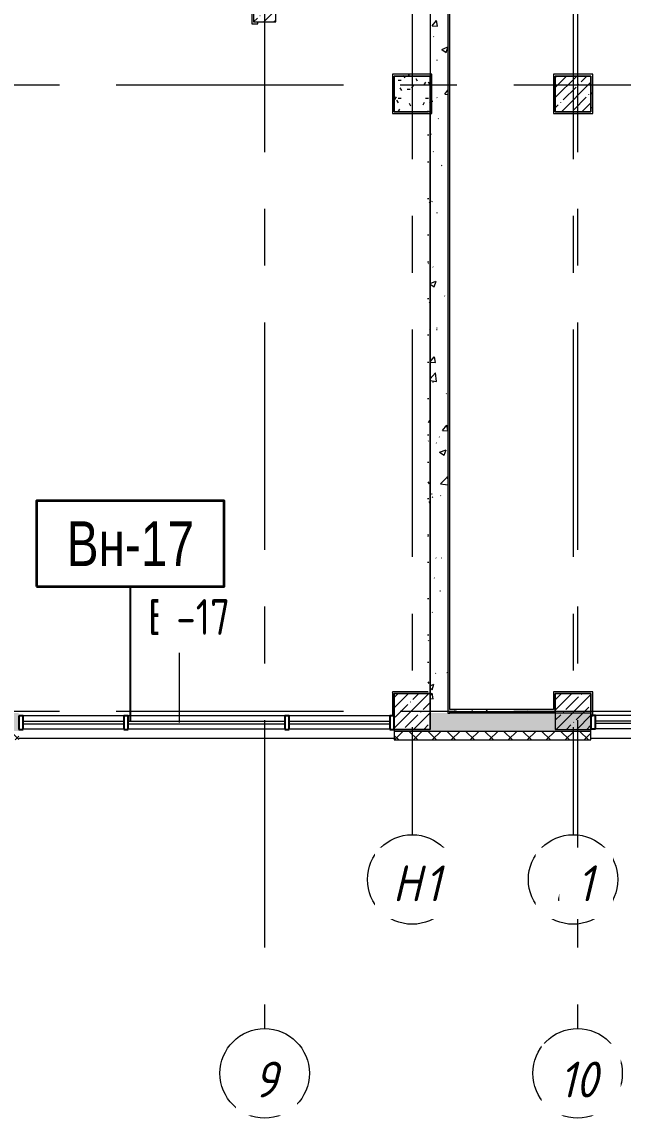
# Model space of a CAD drawing. Header units: metres. Extents: x 50 to 891, y -1294 to 247.
# Drawn here: x 553.7 to 587.3, y -1223.2 to -1162 of the extents above; entities that cross this region are included whole.
import ezdxf
from ezdxf.enums import TextEntityAlignment as Align

# ---------------------------------------------------------------- set-up
doc = ezdxf.new("R2010")
doc.units = ezdxf.units.M
doc.linetypes.add('Линия сетки', pattern=[22.225, 12.7, -3.175, 3.175, -3.175])
for name, color, linetype, lineweight in [('A-GLAZ-CURT', 1, 'Continuous', 9), ('A-GLAZ-CWMG', 1, 'Continuous', 9), ('S-GRID-IDEN', 9, 'Continuous', 9)]:
    doc.layers.add(name, color=color, linetype=linetype, lineweight=lineweight)
for name, color, linetype in [('ВИТРАЖИ', 1, 'Continuous'), ('МАРКИ', 3, 'Continuous'), ('ПЛАН', 8, 'Continuous')]:
    doc.layers.add(name, color=color, linetype=linetype)
doc.styles.add('ISOCPEUR_1', font='isocpeur.ttf', dxfattribs={"width": 0.8, "height": 250})
doc.styles.add('ISOCPEUR_I', font='isocpeui.ttf', dxfattribs={"width": 0.9, "height": 350})
pattern_1 = [(45, (625.0524, -1463.4442), (-0.5702463, 0.5702463), []), (45, (625.62266, -1463.4442), (-0.5702463, 0.5702463), [1.008065, -0.201615, 0.016765, -0.18485])]
pattern_2 = [(50, (625.0524, -1463.4442), (3.643683, -0.31878), [0.381, -4.191]), (355, (625.0524, -1463.444), (-0.704858, 3.821138), [0.3048, -3.3528]), (100.451, (625.356, -1463.4707), (2.93885, 3.502334), [0.3238, -3.5618]), (46.184, (625.0524, -1462.428), (5.42158, -0.840855), [0.5715, -6.2865]), (96.636, (625.504, -1462.498), (4.74805, 4.94855), [0.4857, -5.3427]), (351.184, (625.0524, -1462.428), (4.7481, 4.94851), [0.4572, -5.0292]), (21, (625.5604, -1462.6822), (3.03229, -2.045303), [0.381, -4.191]), (326, (625.5604, -1462.682), (1.23604, 3.683765), [0.3048, -3.3528]), (71.451, (625.813, -1462.8526), (4.26834, 1.638427), [0.3238, -3.5618]), (37.5, (625.0524, -1463.4442), (0.0617735, 1.6911006), [0.03353, -3.27863, 0.03353, -3.37007, -3.3655]), (37.5, (625.0524, -1463.4442), (0.0617735, 1.6911006), [-6.71576, 0.03353, -3.33197]), (7.5, (625.0524, -1463.4442), (1.336394, 2.003611), [0.03353, -1.90703, 0.03353, -3.20243, -1.2827]), (7.5, (625.0524, -1463.4442), (1.336394, 2.003611), [-5.17652, 0.03353, -1.24917]), (327.5, (623.9196, -1463.4442), (2.7118167, -0.1145767), [0.03353, -1.23647, 0.03353, -9.18667]), (327.5, (623.9196, -1463.4442), (2.7118167, -0.1145767), [-1.30353, -3.92887, 0.03353, -5.22427]), (317.5, (623.4116, -1463.4442), (2.962585, 0.508536), [0.03353, -1.61747, 0.03353, -2.59791, -3.7338]), (317.5, (623.4116, -1463.4442), (2.962585, 0.508536), [-4.28244, 0.03353, -3.70027])]
pattern_3 = [(0, (625.0524, -1463.44417), (2.032, 0.508), [0.16764, -1.35636, 0.16764, -1.35636, -8.128]), (0, (625.0524, -1463.44417), (2.032, 0.508), [-3.048, 0.16764, -2.88036, 0.16764, -1.35636, -3.556]), (0, (625.0524, -1463.44417), (2.032, 0.508), [-7.62, 0.16764, -0.84836, 0.16764, -2.37236]), (120, (625.8144, -1463.19017), (-1.4559409, 1.5057636), [0.16764, -1.35636, 0.16764, -9.48436]), (120, (625.8144, -1463.19017), (-1.4559409, 1.5057636), [-1.69164, -1.35636, 0.16764, -2.88036, -5.08]), (120, (625.8144, -1463.19017), (-1.4559409, 1.5057636), [-6.096, 0.16764, -1.35636, 0.16764, -3.38836]), (120, (625.8144, -1463.19017), (-1.4559409, 1.5057636), [-7.78764, -0.84836, 0.16764, -2.37236]), (240, (626.0684, -1462.17417), (-0.5760591, -2.0137636), [0.16764, -1.35636, 0.16764, -9.48436]), (240, (626.0684, -1462.17417), (-0.5760591, -2.0137636), [-1.69164, -1.35636, 0.16764, -2.88036, -5.08]), (240, (626.0684, -1462.17417), (-0.5760591, -2.0137636), [-6.096, 0.16764, -1.35636, 0.16764, -3.38836]), (240, (626.0684, -1462.17417), (-0.5760591, -2.0137636), [-7.78764, -0.84836, 0.16764, -2.37236])]

# ---------------------------------------------------------------- blocks, each defined once
blk = doc.blocks.new('Системная панель - С остеклением-7388374--1Б')
at = {"layer": 'A-GLAZ-CURT', "lineweight": 18}
for p, q in [((562.5, 12.5), (-562.5, 12.5)), ((-562.5, 12.5), (-562.5, -12.5)), ((562.5, -12.5), (562.5, 12.5)), ((-562.5, -12.5), (562.5, -12.5))]:
    blk.add_line(p, q, dxfattribs=at)
blk = doc.blocks.new('Системная панель - С остеклением-7388375--1Б')
at = {"layer": 'A-GLAZ-CURT', "lineweight": 18}
for p, q in [((562.5, 12.5), (-562.5, 12.5)), ((-562.5, 12.5), (-562.5, -12.5)), ((562.5, -12.5), (562.5, 12.5)), ((-562.5, -12.5), (562.5, -12.5))]:
    blk.add_line(p, q, dxfattribs=at)
blk = doc.blocks.new('Прямоугольный импост - 50 x 150 мм-1439225--1Б')
at = {"layer": 'A-GLAZ-CWMG'}
for p, q in [((-391904, -45689), (-393029, -45689)), ((-391904, -45839), (-393029, -45839))]:
    blk.add_line(p, q, dxfattribs=at)
blk = doc.blocks.new('Прямоугольный импост - 50 x 150 мм-7358238--1Б')
at = {"layer": 'A-GLAZ-CWMG', "lineweight": 25}
for p, q in [((0, 75), (-50, 75)), ((-50, 75), (-50, -75)), ((0, -75), (0, 75)), ((-50, -75), (0, -75))]:
    blk.add_line(p, q, dxfattribs=at)
blk = doc.blocks.new('Прямоугольный импост - 50 x 150 мм-1439231--1Б')
at = {"layer": 'A-GLAZ-CWMG'}
for p, q in [((-389419, -45689), (-390054, -45689)), ((-389419, -45839), (-390054, -45839))]:
    blk.add_line(p, q, dxfattribs=at)
blk = doc.blocks.new('Прямоугольный импост - 50 x 150 мм-1446660--1Б')
at = {"layer": 'A-GLAZ-CWMG'}
for p, q in [((-388929, -45689), (-389419, -45689)), ((-388929, -45839), (-389419, -45839))]:
    blk.add_line(p, q, dxfattribs=at)
blk = doc.blocks.new('Прямоугольный импост - 50 x 150 мм-1303775--1Б')
at = {"layer": 'A-GLAZ-CWMG'}
for p, q in [((-391249, -45689), (-391609, -45689)), ((-391249, -45839), (-391609, -45839))]:
    blk.add_line(p, q, dxfattribs=at)
blk = doc.blocks.new('Прямоугольный импост - 50 x 150 мм-1439233--1Б')
at = {"layer": 'A-GLAZ-CWMG'}
for p, q in [((-391609, -45689), (-391854, -45689)), ((-391609, -45839), (-391854, -45839))]:
    blk.add_line(p, q, dxfattribs=at)
blk = doc.blocks.new('Системная панель - С остеклением-7388381--1Б')
at = {"layer": 'A-GLAZ-CURT', "lineweight": 18}
for p, q in [((875, 12.5), (-875, 12.5)), ((-875, 12.5), (-875, -12.5)), ((875, -12.5), (875, 12.5)), ((-875, -12.5), (875, -12.5))]:
    blk.add_line(p, q, dxfattribs=at)
blk = doc.blocks.new('Прямоугольный импост - 50 x 150 мм-7358237--1Б')
at = {"layer": 'A-GLAZ-CWMG', "lineweight": 25}
for p, q in [((-50, 75), (0, 75)), ((-50, -75), (-50, 75)), ((0, 75), (0, -75)), ((0, -75), (-50, -75))]:
    blk.add_line(p, q, dxfattribs=at)
blk = doc.blocks.new('Прямоугольный импост - 50 x 150 мм-7358475--1Б')
at = {"layer": 'A-GLAZ-CWMG', "lineweight": 25}
for p, q in [((-25, 75), (25, 75)), ((-25, -75), (-25, 75)), ((25, 75), (25, -75)), ((25, -75), (-25, -75))]:
    blk.add_line(p, q, dxfattribs=at)
blk = doc.blocks.new('Прямоугольный импост - 50 x 150 мм-1309420--1Б')
at = {"layer": 'A-GLAZ-CWMG'}
for p, q in [((-390104, -45689), (-391249, -45689)), ((-390104, -45839), (-391249, -45839))]:
    blk.add_line(p, q, dxfattribs=at)
blk = doc.blocks.new('Системная панель - С остеклением-7358233--1Б')
at = {"layer": 'A-GLAZ-CURT', "lineweight": 18}
for p, q in [((637.5, 12.5), (-637.5, 12.5)), ((-637.5, 12.5), (-637.5, -12.5)), ((637.5, -12.5), (637.5, 12.5)), ((-637.5, -12.5), (637.5, -12.5))]:
    blk.add_line(p, q, dxfattribs=at)
blk = doc.blocks.new('Прямоугольный импост - 50 x 150 мм-7358204--1Б')
at = {"layer": 'A-GLAZ-CWMG'}
for p, q in [((-385354, -45684), (-386629, -45684)), ((-385354, -45834), (-386629, -45834))]:
    blk.add_line(p, q, dxfattribs=at)
blk = doc.blocks.new('Ось сетки - Заголовок сетки - Окружность 5 мм-84278--1Б')
at = {"layer": 'S-GRID-IDEN'}
blk.add_circle((0, 0), 5, dxfattribs=at)

msp = doc.modelspace()

# ---------------------------------------------------------------- hatches: boundary and pattern name
at = {"layer": 'ПЛАН', "lineweight": 13}
h = msp.add_hatch(dxfattribs=at)
h.set_pattern_fill('FP_4', color=8, scale=0.005, style=0, pattern_type=2)
h.set_pattern_definition(pattern_3)
h.paths.add_polyline_path([(577.545, -1200.612), (577.645, -1200.612), (577.645, -1124.219), (577.545, -1124.219), (577.545, -1191.498)])
h = msp.add_hatch(dxfattribs=at)
h.set_pattern_fill('FP_5', color=8, scale=0.005, style=0, pattern_type=2)
h.set_pattern_definition(pattern_2)
h.paths.add_polyline_path([(577.545, -1200.612), (577.545, -1125.219), (576.545, -1125.219), (576.545, -1200.612), (576.722, -1200.612)])
h = msp.add_hatch(dxfattribs=at)
h.set_pattern_fill('FP_1', color=8, scale=0.005, style=0, pattern_type=2)
h.set_pattern_definition(pattern_1)
h.paths.add_polyline_path([(566.67, -1161.994), (567.92, -1161.994), (567.92, -1150.744), (566.67, -1150.744), (566.67, -1158.941)])
h = msp.add_hatch(dxfattribs=at)
h.set_pattern_fill('FP_4', color=8, scale=0.005, style=0, pattern_type=2)
h.set_pattern_definition(pattern_3)
h.paths.add_polyline_path([(576.545, -1165.019), (576.545, -1164.919), (574.545, -1164.919), (574.545, -1165.019)])
h = msp.add_hatch(dxfattribs=at)
h.set_pattern_fill('FP_4', color=8, scale=0.005, style=0, pattern_type=2)
h.set_pattern_definition(pattern_3)
h.paths.add_polyline_path([(574.545, -1167.019), (576.445, -1167.019), (576.445, -1166.969), (576.545, -1166.969), (576.545, -1165.019), (574.545, -1165.019)])
h = msp.add_hatch(dxfattribs=at)
h.set_pattern_fill('FP_4', color=8, scale=0.005, style=0, pattern_type=2)
h.set_pattern_definition(pattern_3)
h.paths.add_polyline_path([(576.545, -1167.019), (576.645, -1167.019), (576.645, -1164.919), (576.545, -1164.919), (576.545, -1165.019)])
h = msp.add_hatch(dxfattribs=at)
h.set_pattern_fill('FP_4', color=8, scale=0.005, style=0, pattern_type=2)
h.set_pattern_definition(pattern_3)
h.paths.add_polyline_path([(583.445, -1167.119), (583.545, -1167.119), (583.545, -1164.919), (583.445, -1164.919)])
h = msp.add_hatch(dxfattribs=at)
h.set_pattern_fill('FP_1', color=8, scale=0.005, style=0, pattern_type=2)
h.set_pattern_definition(pattern_1)
h.paths.add_polyline_path([(583.545, -1167.019), (585.545, -1167.019), (585.545, -1165.019), (583.545, -1165.019)])
h = msp.add_hatch(dxfattribs=at)
h.set_pattern_fill('FP_4', color=8, scale=0.005, style=0, pattern_type=2)
h.set_pattern_definition(pattern_3)
h.paths.add_polyline_path([(585.545, -1167.019), (585.645, -1167.019), (585.645, -1164.919), (585.545, -1164.919), (585.545, -1165.019)])
h = msp.add_hatch(dxfattribs=at)
h.set_pattern_fill('FP_4', color=8, scale=0.005, style=0, pattern_type=2)
h.set_pattern_definition(pattern_3)
h.paths.add_polyline_path([(576.545, -1199.519), (576.545, -1166.969), (576.445, -1166.969), (576.445, -1199.519)])
h = msp.add_hatch(dxfattribs=at)
h.set_pattern_fill('FP_4', color=8, scale=0.005, style=0, pattern_type=2)
h.set_pattern_definition(pattern_3)
h.paths.add_polyline_path([(583.545, -1167.119), (585.645, -1167.119), (585.645, -1167.019), (583.545, -1167.019)])
h = msp.add_hatch(dxfattribs=at)
h.set_pattern_fill('FP_4', color=8, scale=0.005, style=0, pattern_type=2)
h.set_pattern_definition(pattern_3)
h.paths.add_polyline_path([(576.445, -1199.519), (576.445, -1199.419), (574.445, -1199.419), (574.445, -1199.519), (574.545, -1199.519)])
h = msp.add_hatch(dxfattribs=at)
h.set_pattern_fill('FP_4', color=8, scale=0.005, style=0, pattern_type=2)
h.set_pattern_definition(pattern_3)
h.paths.add_polyline_path([(574.545, -1200.769), (574.545, -1199.519), (574.445, -1199.519), (574.445, -1200.769)])
h = msp.add_hatch(dxfattribs=at)
h.set_pattern_fill('FP_1', color=8, scale=0.005, style=0, pattern_type=2)
h.set_pattern_definition(pattern_1)
h.paths.add_polyline_path([(574.545, -1201.519), (576.545, -1201.519), (576.545, -1199.519), (574.545, -1199.519)])
h = msp.add_hatch(dxfattribs=at)
h.set_pattern_fill('FP_1', color=8, scale=0.005, style=0, pattern_type=2)
h.set_pattern_definition(pattern_1)
h.paths.add_polyline_path([(583.545, -1201.519), (585.545, -1201.519), (585.545, -1199.519), (583.545, -1199.519), (583.545, -1200.801)])
h = msp.add_hatch(dxfattribs=at)
h.set_pattern_fill('FP_5', color=8, scale=0.005, style=0, pattern_type=2)
h.set_pattern_definition(pattern_2)
h.paths.add_polyline_path([(617.469, -1201.612), (617.469, -1200.612), (606.545, -1200.612), (606.545, -1201.612), (614.047, -1201.612)])
h.paths.add_polyline_path([(585.545, -1201.612), (585.545, -1200.612), (576.545, -1200.612), (576.545, -1201.519), (574.545, -1201.519), (574.545, -1201.612), (585.276, -1201.612)])
h.paths.add_polyline_path([(553.545, -1201.612), (553.545, -1200.612), (550.545, -1200.612), (550.545, -1201.519), (548.545, -1201.519), (548.545, -1201.612), (551.839, -1201.612)])
h.paths.add_polyline_path([(527.545, -1201.612), (527.545, -1200.612), (524.545, -1200.612), (524.545, -1201.519), (522.545, -1201.519), (522.545, -1201.612), (526.956, -1201.612)])
h.paths.add_polyline_path([(514.545, -1201.612), (515.545, -1201.612), (515.545, -1200.612), (514.545, -1200.612)])
h.paths.add_polyline_path([(501.545, -1201.612), (501.545, -1200.612), (498.545, -1200.612), (498.545, -1201.519), (496.545, -1201.519), (496.545, -1201.612)])
h.paths.add_polyline_path([(475.545, -1201.612), (475.545, -1200.612), (472.545, -1200.612), (472.545, -1201.519), (471.545, -1201.519), (471.545, -1201.612)])
h = msp.add_hatch(dxfattribs=at)
h.set_pattern_fill('FP_4', color=8, scale=0.005, style=0, pattern_type=2)
h.set_pattern_definition(pattern_3)
h.paths.add_polyline_path([(577.645, -1200.519), (583.545, -1200.519), (583.545, -1200.419), (577.645, -1200.419)])
h = msp.add_hatch(dxfattribs=at)
h.set_pattern_fill('FP_3', color=8, scale=0.005, style=0, pattern_type=2)
h.set_pattern_definition([(45, (625.0524, -1463.4442), (-0.53033, 0.53033), []), (135, (625.0524, -1463.4442), (-0.53033, -0.53033), [])])
h.paths.add_polyline_path([(617.969, -1202.112), (617.969, -1201.612), (606.545, -1201.612), (606.545, -1202.112), (614.047, -1202.112)])
h.paths.add_polyline_path([(582.943, -1202.112), (585.545, -1202.112), (585.545, -1201.612), (574.545, -1201.612), (574.545, -1202.112), (576.722, -1202.112)])
h.paths.add_polyline_path([(553.545, -1202.112), (553.545, -1201.612), (548.545, -1201.612), (548.545, -1202.112), (551.839, -1202.112)])
h.paths.add_polyline_path([(526.956, -1202.112), (527.545, -1202.112), (527.545, -1201.612), (522.545, -1201.612), (522.545, -1202.112)])
h.paths.add_polyline_path([(514.545, -1202.112), (515.545, -1202.112), (515.545, -1201.612), (514.545, -1201.612)])
h.paths.add_polyline_path([(496.545, -1202.112), (501.545, -1202.112), (501.545, -1201.612), (496.545, -1201.612)])
h.paths.add_polyline_path([(475.545, -1202.112), (475.545, -1201.612), (470.545, -1201.612), (470.545, -1202.112), (471.545, -1202.112)])

# ---------------------------------------------------------------- linework, layer by layer
at = {"layer": 'ПЛАН', "color": 8, "linetype": 'Линия сетки', "lineweight": 13}
for p, q in [((567.295, -1067.662), (567.295, -1218.238)), ((584.795, -1067.662), (584.795, -1218.238)), ((575.545, -1156.956), (575.545, -1207.408)), ((584.545, -1156.956), (584.545, -1207.408)), ((638.376, -1165.519), (428.248, -1165.519)), ((638.376, -1200.519), (428.248, -1200.519))]:
    msp.add_line(p, q, dxfattribs=at)
at = {"layer": 'ПЛАН', "color": 8, "lineweight": 13}
for p, q in [((577.545, -1124.219), (577.545, -1200.612)), ((577.645, -1200.419), (577.645, -1124.219)), ((576.545, -1125.219), (576.545, -1200.612)), ((566.57, -1150.644), (566.57, -1162.094)), ((566.67, -1150.744), (566.67, -1161.994)), ((567.92, -1161.994), (567.92, -1150.744)), ((566.57, -1162.094), (566.92, -1162.094)), ((566.67, -1161.994), (567.92, -1161.994)), ((566.92, -1162.094), (566.92, -1161.994)), ((574.445, -1164.919), (574.445, -1167.119)), ((576.645, -1164.919), (574.445, -1164.919)), ((576.545, -1165.019), (574.545, -1165.019)), ((574.545, -1165.019), (574.545, -1167.019)), ((574.545, -1167.019), (574.545, -1165.019)), ((574.545, -1165.019), (576.545, -1165.019)), ((576.545, -1166.969), (576.545, -1165.019)), ((576.545, -1165.019), (576.545, -1167.019)), ((576.645, -1167.119), (576.645, -1164.919)), ((583.445, -1164.919), (583.445, -1167.119)), ((585.645, -1164.919), (583.445, -1164.919)), ((585.545, -1165.019), (583.545, -1165.019)), ((583.545, -1165.019), (583.545, -1167.019)), ((583.545, -1167.019), (583.545, -1165.019)), ((583.545, -1165.019), (585.545, -1165.019)), ((585.545, -1167.019), (585.545, -1165.019)), ((585.545, -1165.019), (585.545, -1167.019)), ((585.645, -1167.119), (585.645, -1164.919)), ((574.445, -1167.119), (576.645, -1167.119)), ((574.545, -1167.019), (576.445, -1167.019)), ((576.545, -1167.019), (574.545, -1167.019)), ((576.445, -1167.019), (576.445, -1166.969)), ((576.545, -1199.519), (576.545, -1166.969)), ((583.445, -1167.119), (585.645, -1167.119)), ((583.545, -1167.019), (585.545, -1167.019)), ((585.545, -1167.019), (583.545, -1167.019)), ((562.539, -1201.144), (562.539, -1196.022)), ((576.445, -1199.419), (574.445, -1199.419)), ((574.445, -1199.419), (574.445, -1200.769)), ((576.545, -1199.519), (574.545, -1199.519)), ((574.545, -1199.519), (574.545, -1201.519)), ((574.545, -1199.519), (576.545, -1199.519)), ((574.545, -1200.769), (574.545, -1199.519)), ((576.545, -1200.612), (576.545, -1199.519)), ((585.645, -1199.419), (583.445, -1199.419)), ((583.445, -1199.419), (583.445, -1200.419)), ((585.545, -1199.519), (583.545, -1199.519)), ((583.545, -1199.519), (583.545, -1201.519)), ((583.545, -1199.519), (585.545, -1199.519)), ((583.545, -1200.519), (583.545, -1199.519)), ((585.545, -1201.519), (585.545, -1199.519)), ((585.545, -1199.519), (585.545, -1200.769)), ((585.645, -1200.769), (585.645, -1199.419)), ((574.445, -1200.769), (574.545, -1200.769)), ((576.545, -1201.519), (576.545, -1200.612)), ((576.545, -1200.612), (576.545, -1201.519)), ((577.545, -1200.612), (577.645, -1200.612)), ((583.445, -1200.419), (577.645, -1200.419)), ((577.645, -1200.612), (577.645, -1200.519)), ((577.645, -1200.519), (583.545, -1200.519)), ((585.545, -1200.612), (577.645, -1200.612)), ((585.545, -1202.112), (585.545, -1200.612)), ((585.545, -1200.769), (585.645, -1200.769)), ((574.545, -1201.519), (576.545, -1201.519)), ((574.545, -1201.519), (574.545, -1202.112)), ((576.545, -1201.519), (574.545, -1201.519)), ((574.545, -1201.612), (585.545, -1201.612)), ((583.545, -1201.519), (585.545, -1201.519)), ((553.545, -1202.019), (574.545, -1202.019)), ((574.545, -1202.112), (585.545, -1202.112)), ((585.545, -1202.019), (585.956, -1202.019)), ((585.956, -1202.019), (606.545, -1202.019))]:
    msp.add_line(p, q, dxfattribs=at)

# ---------------------------------------------------------------- block references
at = {"layer": 'ВИТРАЖИ', "color": 1, "lineweight": 70, "xscale": 0.005, "yscale": 0.005, "zscale": 0.005}
for name, p, rotation in [('Прямоугольный импост - 50 x 150 мм-7358238--1Б', (553.545, -1201.144), 180.0000115496356), ('Прямоугольный импост - 50 x 150 мм-7358238--1Б', (585.545, -1201.119), 180.0000115496356), ('Системная панель - С остеклением-7388374--1Б', (556.608, -1201.144), 1.154963581e-05), ('Системная панель - С остеклением-7388381--1Б', (564.045, -1201.144), 1.154963581e-05), ('Системная панель - С остеклением-7388375--1Б', (571.483, -1201.144), 1.154963581e-05), ('Системная панель - С остеклением-7358233--1Б', (588.983, -1201.119), 1.154963581e-05)]:
    msp.add_blockref(name, p, dxfattribs=dict(at, rotation=rotation))
for name in ['Прямоугольный импост - 50 x 150 мм-1439225--1Б', 'Прямоугольный импост - 50 x 150 мм-1439233--1Б', 'Прямоугольный импост - 50 x 150 мм-1303775--1Б', 'Прямоугольный импост - 50 x 150 мм-1309420--1Б', 'Прямоугольный импост - 50 x 150 мм-1439231--1Б', 'Прямоугольный импост - 50 x 150 мм-1446660--1Б', 'Прямоугольный импост - 50 x 150 мм-7358204--1Б']:
    msp.add_blockref(name, (2518.941, -972.322), dxfattribs=at)
at = {"layer": 'ВИТРАЖИ', "color": 1, "lineweight": 70, "extrusion": (0, 0, -1), "xscale": 0.005, "yscale": 0.005, "zscale": 0.005, "rotation": 179.9999884503642}
for name, p in [('Прямоугольный импост - 50 x 150 мм-7358475--1Б', (-559.545, -1201.144)), ('Прямоугольный импост - 50 x 150 мм-7358475--1Б', (-568.545, -1201.144)), ('Прямоугольный импост - 50 x 150 мм-7358237--1Б', (-574.545, -1201.144))]:
    msp.add_blockref(name, p, dxfattribs=at)
at = {"layer": 'ПЛАН', "color": 8, "lineweight": 13, "xscale": 0.4999999999999999, "yscale": 0.4999999999999999, "zscale": 0.4999999999999999, "rotation": 180.0000115811491}
for p in [(575.545, -1209.908), (584.545, -1209.908), (567.295, -1220.738), (584.795, -1220.738)]:
    msp.add_blockref('Ось сетки - Заголовок сетки - Окружность 5 мм-84278--1Б', p, dxfattribs=at)

# ---------------------------------------------------------------- texts
at = {"layer": 'МАРКИ', "color": 1, "lineweight": 25, "width": 0.8}
msp.add_text('Вн-17', height=2.5, dxfattribs=at).set_placement((559.786, -1191.146), align=Align.MIDDLE_CENTER)

# ---------------------------------------------------------------- next in the draw order: texts
at = {"layer": 'ПЛАН', "color": 8, "lineweight": 13, "char_height": 2, "attachment_point": 1, "bg_fill": 2}
for s, insert, width, style in [('ВН', (560.767, -1194.241), 1.92405, 'ISOCPEUR_1'), ('\\fISOCPEUR|b0|i1|c204|p34|;\\W.9;Н', (574.459, -1209.121), 1.58734, 'ISOCPEUR_I'), ('\\fISOCPEUR|b0|i1|c204|p34|;\\W.9;П', (583.459, -1209.121), 1.58734, 'ISOCPEUR_I'), ('\\fISOCPEUR|b0|i1|c204|p34|;\\W.9;9', (566.7, -1220.084), 1.40696, 'ISOCPEUR_I'), ('10', (583.783, -1220.084), 2.41709, 'ISOCPEUR_I')]:
    msp.add_mtext(s, dxfattribs=dict(at, insert=insert, width=width, style=style))

# ---------------------------------------------------------------- next in the draw order: linework, layer by layer
at = {"layer": 'МАРКИ', "color": 1, "lineweight": 25}
msp.add_line((559.786, -1201.046), (559.786, -1193.546), dxfattribs=at)

# ---------------------------------------------------------------- next in the draw order: texts
at = {"layer": 'ПЛАН', "color": 8, "lineweight": 13, "char_height": 2, "attachment_point": 1, "bg_fill": 2}
for s, insert, width, style in [('-17', (562.354, -1194.241), 2.34093, 'ISOCPEUR_1'), ('\\fISOCPEUR|b0|i1|c204|p34|;\\W.9;1', (576.25, -1209.124), 1.01013, 'ISOCPEUR_I'), ('\\fISOCPEUR|b0|i1|c204|p34|;\\W.9;1', (584.769, -1209.121), 1.01013, 'ISOCPEUR_I')]:
    msp.add_mtext(s, dxfattribs=dict(at, insert=insert, width=width, style=style))

# ---------------------------------------------------------------- next in the draw order: linework, layer by layer
at = {"layer": 'МАРКИ', "color": 1, "lineweight": 35}
msp.add_lwpolyline([(554.536, -1193.546), (565.036, -1193.546), (565.036, -1188.746), (554.536, -1188.746)], close=True, dxfattribs=at)

doc.saveas('drawing.dxf')
